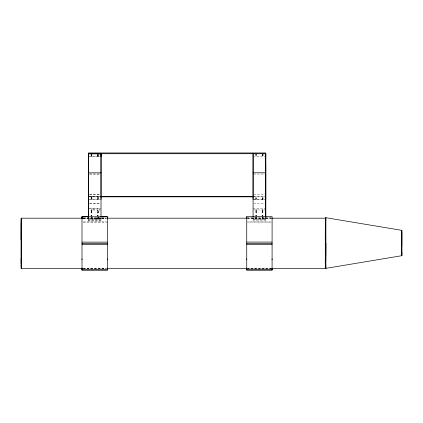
<?xml version="1.0" encoding="UTF-8"?>
<svg xmlns="http://www.w3.org/2000/svg" width="423" height="423" viewBox="0 0 423 423"><rect width="100%" height="100%" fill="white"/><g stroke="black" fill="none" stroke-linecap="round" stroke-linejoin="round"><path stroke-width="0.32" stroke-dasharray="2.12 1.59" d="M88.344 218.427L88.344 219.696L101.012 219.696L101.012 218.427M91.13 199.439L91.13 196.906M91.13 156.383L91.13 154.485M91.183 156.383L91.183 153.85M91.839 153.85L91.839 156.383L91.891 154.485M91.891 199.439L91.891 196.906M97.464 199.439L97.464 196.906M97.464 156.383L97.464 153.85M98.226 199.439L98.226 196.906M98.226 156.383L98.226 153.85M253.076 219.648L253.076 218.379L265.766 218.353L265.75 219.648L253.076 219.648L265.766 219.622M255.867 199.392L255.867 196.854L255.883 199.365M255.915 153.803L255.867 156.336L255.883 153.776M256.624 199.392L256.624 196.854L256.645 199.365M256.576 153.803L256.624 156.336L256.645 153.776M262.202 199.392L262.202 196.854L262.218 199.365M262.202 153.803L262.202 156.336L262.218 154.411M262.963 199.392L262.963 196.854L262.979 199.365M262.963 153.803L262.963 156.336L262.979 154.411M91.241 212.499C92.611 212.15 90.982 213.874 91.199 212.446M91.891 211.463L91.511 211.796L91.13 211.463M91.907 218.099C91.416 219.447 90.771 217.221 91.876 218.136M97.464 212.732C99.574 211.326 96.597 215.074 97.48 211.347M98.242 216.83L98.173 218.384M256.148 213.002L256.629 212.573L256.058 212.399M256.629 212.743L256.645 211.389M256.645 216.877L256.576 218.337L255.894 218.231M262.947 218.257L262.979 216.877M91.897 218.183L91.162 218.183M98.231 212.695C97.56 213.546 97.242 211.897 98.173 212.568M97.533 217.935L97.655 218.506L98.231 218.183M256.629 211.474L256.216 211.743L255.873 211.479M262.583 211.743L262.963 211.474M262.963 218.231L262.482 218.49M256.602 211.526L256.317 211.738M262.942 211.532L262.239 211.5L262.53 211.712M91.796 212.843C90.654 213.34 91.548 211.537 91.876 212.647M97.576 217.988L98.173 218.056M98.131 218.331L97.496 218.183M262.678 213.002L262.979 211.389M256.058 217.887L256.359 217.829M256.454 218.432L256.074 218.432M256.359 212.975L255.894 212.743M262.699 212.975L262.228 212.743M88.359 156.261L100.399 156.261M253.091 156.309L265.75 156.336M89.607 156.383L101.012 156.383M89.628 173.99L100.399 173.99M253.71 174.065L265.131 174.038M89.607 174.112L100.383 174.112M89.628 194.353L100.399 194.353M253.71 194.427L265.131 194.4M89.607 194.474L100.383 194.474M88.359 196.325L100.23 196.325M253.895 196.325L265.105 196.325M88.359 196.785L100.399 196.785M89.676 196.832L100.23 196.832M253.091 196.832L265.75 196.854M89.607 196.906L101.012 196.906M88.359 199.318L100.399 199.318M253.091 199.365L265.131 199.365M89.607 199.439L101.012 199.439M253.71 199.392L265.75 199.392M89.628 203.574L100.399 203.574M253.71 203.648L265.131 203.622M89.607 203.696L100.383 203.696M89.628 208.602L101.028 208.602M253.076 208.671L265.766 208.645M88.344 208.724L100.383 208.724M92.796 209.866L96.597 209.866M99.13 209.866L100.399 209.866M253.71 209.94L254.995 209.914M257.512 209.94L261.329 209.914M263.846 209.94L265.131 209.914M92.78 209.988L96.581 209.988M99.114 209.988L100.383 209.988M83.32 217.898L106.067 217.898M246.757 217.945L271.45 217.945M83.305 218.019L106.051 218.019M247.392 217.967L272.084 217.967M83.183 218.194L106.31 218.189M247.45 218.194L271.238 218.189M88.359 218.31L101.028 218.31M83.32 218.453L106.067 218.453M83.305 218.575L106.051 218.575M247.392 218.527L271.45 218.501M88.359 219.574L101.028 219.574M101.028 220.843L88.359 220.843L88.359 216.988M265.766 217.015L265.766 220.891L253.076 220.912L253.091 217.015M83.32 221.964L106.718 221.964M83.305 222.086L106.702 222.086M83.183 268.452L106.31 268.441M247.45 268.452L271.238 268.441M83.32 268.653L106.067 268.653M247.407 268.7L272.1 268.7M83.305 268.774L106.051 268.774M246.741 268.727L271.434 268.727M256.264 211.722L255.894 211.474M262.678 212.367L262.947 212.6M262.678 217.85L262.947 218.083M262.498 218.464L262.218 216.877M256.343 217.85L256.613 218.083M91.199 211.511L91.87 211.574L91.135 211.526M98.215 218.136C97.702 216.655 97.031 220.008 97.48 216.83M98.231 212.526C98.776 210.432 98.067 212.436 97.464 211.463M98.231 218.014L98.226 216.951M265.75 217.041L265.75 220.912M262.926 153.776L262.926 156.309M262.271 153.776L262.271 156.309M262.218 211.389L262.202 212.684M255.883 211.389L255.867 212.684M255.883 216.877L255.867 218.173M101.028 216.988L101.012 220.965L88.344 220.965L88.344 217.089M98.242 154.363L98.242 156.261L98.194 153.729M98.242 196.785L98.242 199.318M98.242 211.347L98.242 212.61M97.533 153.729L97.533 156.261M97.48 154.363L97.48 156.261M97.48 196.785L97.48 199.318M91.907 153.729L91.907 156.261M91.907 196.785L91.907 199.318M91.907 211.347L91.891 212.732M91.907 216.83C92.944 218.316 90.099 218.316 91.146 216.83M91.146 153.729L91.146 156.261M91.146 196.785L91.146 199.318M91.146 211.347L91.13 212.732M98.205 211.489L97.549 211.532L98.194 211.511M271.45 222.006L247.407 222.006L271.434 222.033"/><path stroke-width="0.63" d="M21.198 246.63L21.203 218.189L21.182 219.907M21.155 258.749L21.166 266.739L21.198 219.902L21.198 240.015M21.182 240.005L21.192 223.207M107.368 268.092L107.352 270.033L82.004 270.033L82.004 258.976M82.004 218.575L82.004 216.761L107.352 216.761L107.352 218.575M88.344 199.439L88.344 196.906M88.359 196.785L88.359 153.729L265.766 153.729M101.012 199.439L101.012 196.906M101.012 156.383L101.012 153.85L88.344 153.85L88.344 217.11M101.028 196.785L101.028 156.261M101.028 156.018L101.028 153.729L101.012 217.11M107.352 270.033L107.352 258.976M272.084 258.929L272.084 269.98L246.741 269.98L246.741 258.929M246.741 218.527L246.741 216.713L272.1 216.687L272.084 259.701M253.076 199.392L253.091 153.776L253.076 217.089M265.75 199.392L265.766 153.776L265.75 217.089M325.276 240.015L325.335 218.189L271.862 218.194M325.276 246.63L325.319 223.207M325.35 258.744L325.298 268.452L271.862 268.452M401.839 230.355L401.802 230.799L401.839 230.355L325.773 217.692L325.768 267.521M325.832 243.003L325.773 268.378L401.839 255.698L401.845 251.981M401.834 255.27L401.808 255.709L401.829 239.756M401.797 239.767L401.829 236.7M401.797 236.711L401.829 234.072M401.797 234.083L401.834 232.058L401.797 249.38M325.816 264.962L325.805 268.372M401.802 232.068L401.834 230.789L401.797 246.329M401.808 255.275L401.845 253.996M21.176 268.452L21.213 266.728L21.171 268.452L82.559 268.441M325.324 240.015L325.329 218.189M325.303 268.452L325.34 219.902M325.768 218.564L325.773 217.692L325.789 221.076M253.076 172.796L265.75 172.796M88.344 172.848L101.012 172.848M100.891 196.325L253.234 196.325M100.891 196.832L253.234 196.832M88.523 216.639L82.025 216.639L82.025 218.453M100.87 216.639L107.368 216.639L107.352 259.748M21.171 218.194L82.559 218.189M106.934 218.194L246.831 218.189M246.741 242.078L272.084 242.078M82.004 242.13L107.352 242.13M82.004 243.394L107.352 243.394M246.741 243.347L272.084 243.347M82.004 244.663L107.352 244.663M246.741 244.616L272.084 244.616M106.934 268.452L246.831 268.441M107.368 269.911L82.025 269.911L82.025 268.092M246.757 269.953L272.1 269.953L272.1 268.14L272.084 269.98M325.8 267.516L325.773 268.378M325.81 218.543L325.8 236.452M401.829 249.374L401.797 252.002M401.829 251.997L401.802 254.017M325.758 260.975L325.832 236.446M325.752 255.73L325.752 243.061M325.308 246.62L325.276 253.023M325.308 253.012L325.287 263.429L325.313 258.744M21.182 246.62L21.192 263.423M265.766 156.309L265.766 152.967L88.359 152.967L88.359 156.261M265.766 162.279L265.766 162.665M265.766 164.901L265.766 217.062M246.757 216.687L246.741 259.701M246.757 268.14L246.741 269.98M88.359 162.231L88.359 162.617M88.359 164.859L88.359 217.015M82.004 216.761L82.004 259.748M82.004 268.214L82.004 270.033M97.48 210.115C97.967 211.389 98.591 209.2 97.48 210.115M97.48 215.598C97.967 216.877 98.591 214.688 97.48 215.598M262.212 210.062C262.704 211.341 263.328 209.152 262.212 210.062M262.212 215.55C262.704 216.83 263.328 214.641 262.212 215.55M91.151 210.088C91.532 211.394 92.336 209.253 91.151 210.088M255.889 210.041C256.269 211.347 257.068 209.205 255.889 210.041M91.157 215.571C91.511 216.883 92.351 214.752 91.157 215.571M255.889 215.524C256.243 216.83 257.089 214.704 255.889 215.524"/></g></svg>
